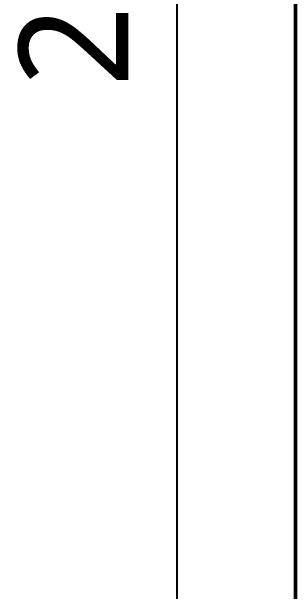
# Model space of a CAD drawing. Header units: millimetres. Extents: x 0 to 460473, y -68369 to 85219.
# Drawn here: x 232315 to 232574, y -37106 to -36575 of the extents above; entities that cross this region are included whole.
import ezdxf

# ---------------------------------------------------------------- set-up
doc = ezdxf.new("R2010")
doc.units = ezdxf.units.MM
doc.header["$LTSCALE"] = 50
doc.layers.add('DIM', color=7, linetype='Continuous')
doc.layers.add('fur', color=6, linetype='Continuous')
doc.styles.add('맑은 고딕', font='malgun.ttf')
doc.dimstyles.new('DH IN40', dxfattribs={"dimscale": 40, "dimtxt": 2.5, "dimasz": 1, "dimexe": 1.5, "dimexo": 1.5, "dimtad": 1, "dimdec": 7, "dimlunit": 6, "dimtxsty": '맑은 고딕', "dimblk": 'ARCHTICK', "dimcen": 2.5, "dimclrd": 256, "dimclre": 256, "dimclrt": 256, "dimadec": 0, "dimazin": 0, "dimtfac": 1, "dimtdec": 7, "dimtix": 1, "dimtmove": 0, "dimatfit": 3, "dimldrblk": 'ARCHTICK', "dimfxl": 1, "dimtfillclr": 1, "dimlwd": -1, "dimlwe": -1, "dimarcsym": 0})

# ---------------------------------------------------------------- blocks, each defined once
blk = doc.blocks.new('_ArchTick')
at = {"color": 0, "linetype": 'ByBlock', "const_width": 0.15}
blk.add_lwpolyline([(-0.5, -0.5), (0.5, 0.5)], dxfattribs=at)
blk = doc.blocks.new('*D448')
at = {"layer": 'Defpoints', "color": 0, "transparency": 16777216}
for p in [(232574, -35427.76), (232465.52, -37527.76), (232574, -37527.76)]:
    blk.add_point(p, dxfattribs=at)
at = {"layer": 'DIM', "transparency": 16777216}
for p, q in [((232514, -35427.76), (232405.52, -35427.76)), ((232465.52, -35427.76), (232465.52, -37527.76)), ((232514, -37527.76), (232405.52, -37527.76))]:
    blk.add_line(p, q, dxfattribs=at)
at = {"layer": 'DIM', "transparency": 16777216, "xscale": 40, "yscale": 40, "zscale": 40}
for p, rotation in [((232465.52, -35427.76), 90), ((232465.52, -37527.76), 270)]:
    blk.add_blockref('_ArchTick', p, dxfattribs=dict(at, rotation=rotation))
at = {"layer": 'DIM', "transparency": 16777216, "insert": (232380.19, -36477.76), "char_height": 100, "attachment_point": 5, "rotation": 90, "style": '맑은 고딕'}
blk.add_mtext('2,100', dxfattribs=at)

msp = doc.modelspace()

# ---------------------------------------------------------------- linework, layer by layer
at = {"layer": 'fur', "color": 40, "lineweight": 50, "true_color": 0xf8d731}
for p, q in [((232573.99865146, -36669.37067481), (232573.99865146, -36127.76328172)), ((232573.99865146, -37068.30864884), (232573.99865146, -36669.37067481)), ((232573.99865146, -37527.76328172), (232573.99865146, -37068.30864884))]:
    msp.add_line(p, q, dxfattribs=at)

# ---------------------------------------------------------------- dimensions: what is measured, and where the dimension line sits
at = {"layer": 'DIM'}
dim = msp.add_linear_dim(base=(232465.5186339477, -37527.76328172), p1=(232573.9986514582, -35427.76328172), p2=(232573.9986514582, -37527.76328172), angle=90, dimstyle='DH IN40', dxfattribs=at)
dim.commit()
dim.dimension.update_dxf_attribs({"geometry": '*D448', "text_midpoint": (232380.1925469911, -36477.7632817201)})

doc.saveas('drawing.dxf')
